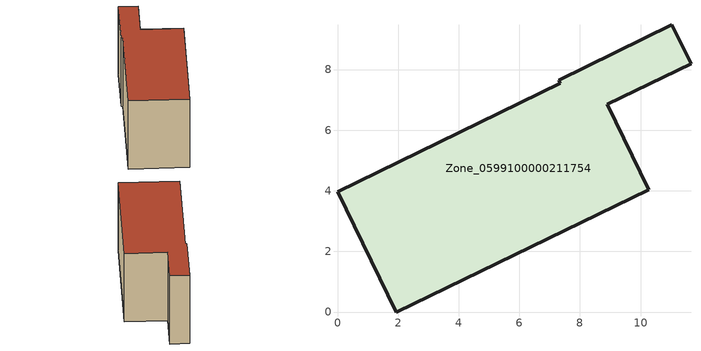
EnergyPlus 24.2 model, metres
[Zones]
Zone_0599100000211754
 floor ground (C_G): 7.35,7.55 7.3,7.65 11.03,9.47 11.66,8.19 8.9,6.85 10.27,4.04 1.93,0 0,3.97 z0
 wall outside (C_F): 1.93,0 10.27,4.04 8.9,6.85 11.66,8.19 11.03,9.47 7.3,7.65 7.35,7.55 0,3.97 1.93,0 z0:5.86
 roof outside (C_R): 11.03,9.47 7.3,7.65 7.35,7.55 0,3.97 1.93,0 10.27,4.04 8.9,6.85 11.66,8.19 z5.86
[BUILDING]
Pand.0599100000211754: North Axis=0; Terrain=City; Loads Convergence Tolerance Value=0.04; Temperature Convergence Tolerance Value=0.4; Solar Distribution=FullExterior; Maximum Number of Warmup Days=25; Minimum Number of Warmup Days=1
[Site:Location]
Rotterdam.The.Hague.AP_ZH_NLD Design_Conditions: Latitude=51.96; Longitude=4.45; Time Zone=1; Elevation=-4.5
[SITE:GROUNDTEMPERATURE:BUILDINGSURFACE]
18, 18, 18, 18, 18, 18, 18, 18, 18, 18, 18, 18
[MATERIAL] Thermal Absorptance=0.9; Solar Absorptance=0.7; Visible Absorptance=0.7
Name | Roughness | Thickness | Conductivity | Density | Specific Heat
G.TC.1946-1964 | MediumSmooth | 0.15 | 1 | 540 | 1210
F.TC.1946-1964 | Rough | 0.3 | 0.857143 | 1920 | 840
R.TC.1946-1964 | MediumRough | 0.2 | 0.235294 | 1500 | 1000
[CONSTRUCTION]
C_G: G.TC.1946-1964
C_F: F.TC.1946-1964
C_R: R.TC.1946-1964
[ZONE]
Zone_0599100000211754: Type=1; Multiplier=1; Ceiling Height=Autocalculate; Volume=Autocalculate; Floor Area=autocalculate; Part of Total Floor Area=Yes
[ZONEINFILTRATION:DESIGNFLOWRATE]
Infil_Zone_0599100000211754: Zone or ZoneList or Space or SpaceList=Zone_0599100000211754; Schedule=AlwaysOn; Design Flow Rate Calculation Method=Flow/Area; Flow Rate per Floor Area=0.003; Constant Term Coefficient=1; Temperature Term Coefficient=0; Velocity Term Coefficient=0; Velocity Squared Term Coefficient=0
[HVACTEMPLATE:ZONE:IDEALLOADSAIRSYSTEM]
Zone_0599100000211754: Maximum Heating Supply Air Temperature=50; Minimum Cooling Supply Air Temperature=13; Maximum Heating Supply Air Humidity Ratio=0.0156; Minimum Cooling Supply Air Humidity Ratio=0.0077; Heating Limit=NoLimit; Cooling Limit=NoLimit; Dehumidification Control Type=ConstantSensibleHeatRatio; Cooling Sensible Heat Ratio=0.7; Dehumidification Setpoint=60; Humidification Control Type=None; Humidification Setpoint=30; Outdoor Air Method=None; Outdoor Air Flow Rate per Person=0.00944; Outdoor Air Flow Rate per Zone Floor Area=0; Outdoor Air Flow Rate per Zone=0; Demand Controlled Ventilation Type=None; Outdoor Air Economizer Type=NoEconomizer; Heat Recovery Type=None; Sensible Heat Recovery Effectiveness=0.7; Latent Heat Recovery Effectiveness=0.65
[ZONECONTROL:THERMOSTAT]
ThermostatControl_Zone_0599100000211754: Zone or ZoneList=Zone_0599100000211754; Control Type Schedule=DualSetpointControlType; Control 1=Thermostat_Zone_0599100000211754; Temperature Difference Between Cutout And Setpoint=0
[THERMOSTATSETPOINT:DUALSETPOINT]
Thermostat_Zone_0599100000211754: Heating Setpoint Temperature Schedule=HeatingSetpoint_Zone_0599100000211754; Cooling Setpoint Temperature Schedule=CoolingSetpoint_Zone_0599100000211754
[SCHEDULE:COMPACT]
HeatingSetpoint_Zone_0599100000211754: Through: 12/31, For: AllDays, Until: 24:00, 21
CoolingSetpoint_Zone_0599100000211754: Through: 12/31, For: AllDays, Until: 24:00, 24
DualSetpointControlType: Through: 12/31, For: AllDays, Until: 24:00, 4
AlwaysOn: Through: 12/31, For: AllDays, Until: 24:00, 1
